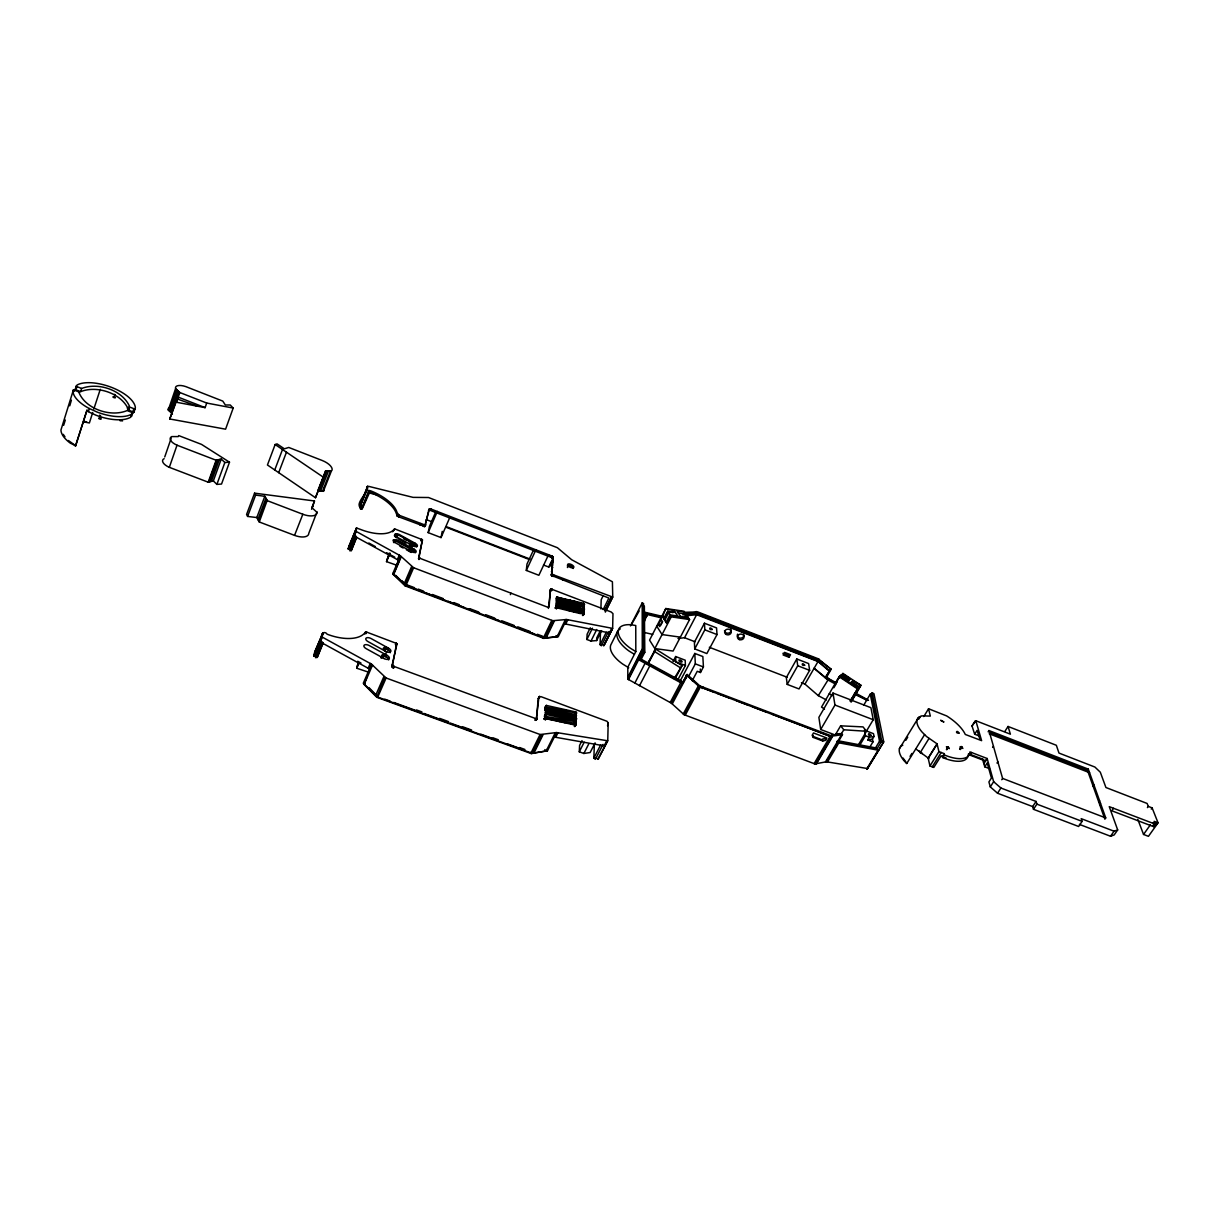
<?xml version="1.0" encoding="UTF-8"?>
<svg xmlns="http://www.w3.org/2000/svg" width="1219" height="1219" viewBox="0 0 1219 1219"><rect width="100%" height="100%" fill="white"/><g stroke="black" fill="none" stroke-linecap="round" stroke-linejoin="round"><path stroke-width="1.5" d="M867.547 768.549L826.436 761.768L814.947 763.932L684.133 714.715L671.319 703.119L627.831 679.151L627.8 667.204L635.815 651.571L635.754 625.53L630.802 624.737A27.321 12.51 27.2 0 0 618.185 631.732A27.321 12.51 27.2 0 0 630.65 648.417L635.815 651.571M394.362 529.016L393.188 530.311A32.7 14.811 22.6 0 1 360.382 529.381L356.466 527.995L355.552 531.088L400.396 555.803L413.622 567.734L552.756 620.7L566.591 619.511L612.639 628.394L612.974 613.645L611.176 611.984L551.399 589.097L550.485 589.539L549.068 607.016L547.651 607.199L420.25 558.439L419.107 557.083L422.353 539.697L394.895 528.985L392.564 531.789M607.748 740.786L608.19 722.821L606.971 721.282L540.946 696.643L538.95 697.024L536.345 718.814L394.301 666.549L392.548 664.736L396.632 643.48L366.645 632.097L364.115 633.651A36.25 18.133 22.1 0 1 327.21 634.23C324.696 630.132 319.668 634.368 322.319 637.141L371.521 664.172L386.103 677.993L540.093 734.508L556.58 732.558L607.748 740.786L598.194 759.208L596.121 757.852M612.746 597.081L612.41 581.768L571.711 559.765L557.403 547.712L428.539 497.52L413.043 497.367L368.839 486.396C365.167 485.406 366.355 492.354 370.347 490.708A32.928 14.765 22.6 0 1 397.059 512.498L398.857 515.165L425.172 525.084L429.088 509.176L430.597 508.872L552.1 556.108L553.121 557.235L551.826 573.25L552.786 574.56L612.746 597.081L605.325 612.121M600.891 608.982L601.196 599.702L602.887 596.289M564.519 623.793L609.972 633.057L608.418 631.777L601.409 645.765L600.083 644.668L600.525 631.122M603.07 744.382L595.344 759.346L593.866 758.081L594.323 745.099M590.301 627.8L587.116 634.246L586.872 639.487L591.002 641.057L596.655 640.539L596.746 637.903L599.946 631.488M595.101 742.859L590.133 752.534L583.855 753.479L579.284 751.803L579.589 745.418L582.027 740.619M548.382 608.433L550.638 589.249M553.03 556.915L551.537 575.459L608.875 598.041L603.161 609.607M536.421 719.865L538.204 698.548L539.468 697.969M548.596 554.63L538.874 575.292L526.303 570.431L526.974 564.092L533.373 550.333M883.714 741.853L867.181 769.052L883.714 741.853L873.947 693.702L872.164 692.758L871.402 694.038L880.926 742.371L879.524 741.259L870.275 694.114L871.402 694.038M435.747 511.812L429.438 526.425L428.174 532.627L441.034 537.594L442.223 531.377M418.833 556.885L422.521 539.895M429.423 508.841L424.73 526.501L398.781 516.856L396.449 513.946A32.913 14.78 22.6 0 0 369.753 492.156L362.043 509.268L360.367 508.689L361.129 505.976M76.934 386.636L75.928 389.821L80.667 391.649C96.773 385.204 120.986 392.96 128.345 409.188L128.178 410.011L133.999 412.266L135.355 407.618A32.608 14.064 18.9 0 0 111.584 387.383A32.608 14.064 18.9 0 0 77.041 385.036L74.115 391.436M396.922 644.15L391.848 666.336L392.548 664.736M133.999 412.266L134.319 410.742M128.178 410.011L129.382 406.049C121.976 389.836 97.779 382.065 81.658 388.465L80.667 391.649M607.55 725.716L608.19 722.821M389.135 553.289L386.514 561.654L396.708 565.235M368.123 672.035L356.771 668.241L358.249 662.13M399.603 559.826L398.491 560.252L354.287 536.086L355.826 535.933L349.746 550.79L351.285 550.622L356.527 537.091M369.448 668.972L320.338 641.971L322.075 641.697L315.477 657.681L317.23 657.407L323.005 642.52M73.43 389.821L73.018 391.329A32.608 14.064 18.9 0 0 89.231 408.487L96.926 411.992A32.608 14.064 18.9 0 0 131.774 414.033L132.962 412.83L127.111 410.574C111.051 417.37 86.244 409.401 79.128 392.929L79.357 392.107L73.43 389.821L60.95 429.987A32.243 14.445 18.5 0 0 70.321 443.152L75.685 445.758L86.976 410.209L88.591 411.199M367.376 486.396C370.043 490.556 353.708 504.514 360.961 507.256L360.367 508.689M350.341 549.312L348.238 548.961L348.954 546.021L356.466 527.995M322.944 632.707L314.67 652.18L313.771 655.776L316.132 656.096M576.084 724.543L546.082 718.585L544.817 717.336L574.835 723.309L576.084 724.543L575.139 726.372M575.642 717.458L574.454 716.056L545.701 709.702C543.537 710.875 545.426 705.435 546.645 705.496L575.353 711.85L576.602 713.085L545.579 706.974L546.325 705.451M63.647 425.34L65.308 420.022M69.742 405.851L71.388 400.182M75.365 446.291L86.976 410.209M89.292 408.517L88.271 411.717L95.905 415.176A32.578 14.095 18.8 0 0 130.723 417.172L132.962 412.83M83.928 421.926L89.383 422.963L92.72 412.494M93.833 409.005L100.278 389.318M323.538 477.33L325.656 470.793L331.675 470.778A12.449 5.455 21.9 0 0 331.918 468.187L331.446 467.182A12.449 5.455 21.9 0 0 322.136 460.462L288.781 447.464L284.347 448.805L277.063 443.884L275.144 444.524L267.449 464.988L315.492 497.733L323.538 477.33L275.144 444.524M314.487 500.979L312.201 507.973L317.062 512.391A13.074 5.988 21.6 0 1 315.675 514.799L314.67 515.332A13.074 5.988 21.6 0 1 302.83 514.25L267.342 500.689L264.828 496.301L255.609 495.097L254.573 493.162L314.487 500.979L311.744 507.942M315.492 497.733L325.001 472.82M584.221 611.679L583.139 610.46L556.245 604.167L557.327 605.386L584.221 611.679L582.484 615.412M584.069 613.736L555.925 606.513L582.926 612.654L584.069 613.736L583.322 615.29M584.465 604.319L556.565 597.097L583.337 603.253L584.465 604.319L583.627 607.763M132.841 411.824L133.877 408.685M172.443 413.972L168.283 410.011L175.597 388.571A9.706 4.084 20.1 0 1 185.791 386.606L222.772 401.097L225.347 404.982L230.254 404.998L233.195 408.06L225.591 429.179L169.776 418.986L179.163 391.924M169.395 411.077L176.725 389.623M170.599 412.22L177.944 390.766M176.481 402.194L179.802 392.518L175.597 388.571M164.733 456.973L171.178 438.291M169.334 467.334L177.014 445.194A10.148 4.495 19.8 0 1 171.757 436.585L178.233 436.585L178.721 435.594L201.546 444.402L229.492 462.184L221.538 484.034L216.891 484.4L213.34 480.896L208.22 482.191L169.334 467.334A10.087 4.571 19.6 0 1 164.138 458.679M205.112 407.634L178.218 397.135L175.566 402.087L205.112 407.634L206.727 403.047L233.195 408.06M208.22 482.191L216.129 460.249L221.248 459.014L224.845 462.504L229.492 462.184M208.784 482.054L216.692 460.112M210.034 481.734L217.942 459.807M556.519 601.775L557.601 602.994L584.48 609.134L557.388 601.653C556.032 601.729 556.565 598.361 557.479 596.838M211.39 481.383L219.298 459.487M213.34 480.896L221.248 459.014M216.891 484.4L224.845 462.504M254.573 493.162L246.573 514.479L247.594 516.429L256.782 517.557L259.266 521.976L294.556 535.37A12.998 6.08 21.5 0 0 306.365 536.36L307.371 535.811A12.998 6.08 21.5 0 0 308.773 533.358L317.001 511.889M247.594 516.429L255.609 495.097M256.782 517.557L264.828 496.301M274.747 469.97L282.503 449.506M257.879 519.523L265.955 498.251M258.504 520.635L266.58 499.348M259.266 521.976L267.19 500.399M278.694 472.652L286.465 452.188M294.556 535.37L302.83 514.25M325.656 470.793L317.656 491.105L323.66 491.028A12.388 5.531 21.8 0 0 323.934 488.423L323.812 488.164M311.546 509.268L312.917 505.778M318.875 491.166L326.875 470.854M320.49 491.242L328.49 470.945M322.502 491.318L330.501 471.037M323.355 491.364L331.355 471.098M359.483 506.479L367.65 486.305M359.62 506.632L366.629 489.2M366.782 489.352L359.925 506.845L367.117 489.55M361.357 509.024L369.037 490.251M362.607 507.18L368.504 492.781L377.463 495.005M348.207 548.718L356.664 527.964L348.329 549.083M349.746 545.822L356.527 529.655M348.802 549.464L356.131 531.606M351.285 550.622L356.695 537.427M314.67 652.18L323.065 632.691M313.801 655.852L323.477 632.722L313.862 655.929M315.721 651.936L317.885 646.695M319.317 643.205L321.481 637.979M314.38 656.371L322.319 637.141M317.23 657.407L323.172 643.038M396.845 515.5L397.272 513.717M396.967 515.667L397.455 514.052M397.135 515.835L397.744 514.388M397.318 516.003L397.927 514.555M397.516 516.17L398.125 514.723M397.744 516.338L398.354 514.875M397.988 516.475L398.598 515.028M398.247 516.627L398.857 515.165M398.781 516.856L399.405 515.408M393.752 530.478L394.651 528.97M393.447 539.865L393.127 540.611L396.724 540.642L413.652 549.845L413.972 549.099L397.028 539.91L393.447 539.865L394.59 542.348L411.519 551.658A3.657 1.691 23.4 0 0 415.938 552.07A3.657 1.691 23.4 0 0 413.972 549.099M393.493 541.251L393.646 542.546L394.59 542.348M386.865 560.191L389.714 553.441M386.514 561.654L390.08 553.197M396.922 537.076L413.652 546.203A3.642 1.661 23.4 0 0 417.309 546.066A3.642 1.661 23.4 0 0 415.222 543.293L399.405 534.592A3.642 1.661 23.1 0 0 394.986 534.151A3.642 1.661 23.1 0 0 396.922 537.076L396.602 537.823A3.642 1.661 23.1 0 1 395.825 537.335M395.185 536.802A3.642 1.661 23.1 0 1 395.108 534.623A3.642 1.661 23.1 0 1 399.101 535.324L399.405 534.592M365.395 632.067L364.649 633.697M365.685 631.96L364.801 633.606L365.929 631.96M365.395 633.545L366.066 631.96M365.974 633.682L366.645 632.097M397.379 559.567L399.283 555.102M566.591 619.511L558.302 636.592L544.71 637.948L405.957 585.516L392.823 573.555L400.396 555.803M396.647 565.509L399.527 558.759M558.302 636.592L557.449 635.419L556.763 636.836L543.811 638.375L405.089 585.851L393.31 574.576L398.903 561.487M393.737 574.317L401.325 556.565M357.197 666.443L358.645 663.075M356.771 668.241L358.935 663.182M410.193 544.344A3.642 1.676 23.4 0 1 411.245 543.933L412.22 543.202M419.869 525.008L420.494 523.561M408.914 550.165A3.657 1.691 23.4 0 1 409.965 549.754L410.986 549.022A3.657 1.691 23.4 0 1 413.652 549.845M409.294 544.802L412.464 546.554L412.784 545.822M428.478 510.609L429.743 508.78M406.354 549.754L411.199 552.39L411.519 551.658M411.047 545.533A3.642 1.676 23.4 0 1 410.574 544.984L410.331 544.466A3.642 1.676 23.4 0 1 411.55 543.202L412.312 543.202A3.642 1.676 23.4 0 1 414.917 544.024L415.222 543.293M428.951 510.228L429.926 508.78M429.317 510.197L430.139 508.795M429.53 510.212L430.597 508.872M423.161 526.288L423.785 524.84M429.743 510.243L431.069 509.024M423.648 526.44L424.273 524.993M423.892 526.486L424.745 525.084M424.349 526.532L424.959 525.084M424.547 526.532L425.172 525.084M424.73 526.501L425.507 525.008M425.02 526.395L425.842 524.658M420.875 540.642L421.515 539.179M421.484 540.962C422.703 537.869 420.662 540.779 422.003 541.724M421.606 541.053L422.246 539.59L421.82 541.251M403.961 584.282L411.626 566.515M368.214 668.18L370.286 663.395M412.525 567.201L404.86 584.968L405.729 584.373L414.612 587.741M405.089 585.851L405.729 584.373L401.798 580.625M371.521 664.172L363.277 683.265L377.738 697.085L532.017 753.235L547.438 750.858L556.58 732.558M428.174 532.627L437.331 511.416M405.957 585.516L413.622 567.734M544.832 749.624L545.762 750.995L531.286 753.601L376.808 697.298L363.856 684.24L367.285 676.316M364.298 684.149L372.542 665.056M418.467 558.561L419.107 557.083M418.62 559.094L419.123 557.342M418.726 559.247L419.366 557.769M418.864 559.384L419.504 557.906M419.016 559.536L419.656 558.058M383.406 649.163A4.038 2.042 23.1 0 1 384.107 648.965L385.524 647.365M381.273 658.123L381.958 656.538M383.299 656.051L384 654.466A4.053 2.072 23.1 0 1 389.074 657.132A4.053 2.072 23.1 0 1 387.063 659.418A4.053 2.072 23.1 0 1 382.05 656.736L381.776 656.112A4.053 2.072 23.1 0 1 383.208 654.496L384.061 654.466M385.996 653.414L386.682 651.83A4.038 2.042 23.1 0 0 390.888 650.641A4.038 2.042 23.1 0 0 385.631 647.35L384.777 647.396A4.038 2.042 23.1 0 0 383.375 648.98L383.635 649.605A4.038 2.042 23.1 0 0 385.722 651.403L386.682 651.83M441.034 537.594L449.552 518.075M395.367 644.622L396.221 643.16M396.373 643.251L396.236 645.72M396.632 643.48L395.946 645.049L396.739 643.602M396.236 645.521L396.815 643.723M375.528 695.714L383.878 676.606M384.869 677.383L376.808 697.298L377.722 696.598L368.9 687.531M377.738 697.085L386.103 677.993M391.863 666.625L392.564 665.041L391.924 666.793M392 666.961L392.701 665.376M392.868 667.783L393.554 666.183M393.097 667.905L393.798 666.321M393.6 668.134L394.301 666.549M510.35 594.643L511.02 593.196M526.303 570.431L535.964 549.708M430.444 510.456L551.079 557.327L551.735 555.94M552.466 558.622L551.445 557.494L552.1 556.108M551.628 557.601L552.283 556.214M551.948 557.814L552.451 556.321M552.085 557.936L552.74 556.55M552.298 558.18L552.862 556.672M543.491 565.022L548.824 567.079L552.862 558.515M552.268 560.603L548.824 567.079M552.786 567.627L550.089 565.22L553.076 559.765M551.674 565.372L552.634 561.624M551.811 566.576L552.481 565.174M551.399 571.757L552.055 570.37M551.826 573.25L551.201 574.957L551.948 573.707M551.384 575.292L552.055 573.89M551.537 575.459L552.192 574.058M551.704 575.627L552.375 574.225M551.902 575.795L552.557 574.393M552.116 575.962L552.786 574.56M552.359 576.115L553.015 574.713M552.603 576.267L553.274 574.865M553.136 576.511L553.807 575.109M549.815 590.956L550.881 589.143M549.891 590.758L551.217 589.097M550.546 590.514L551.399 589.097M550.729 590.514L551.613 589.127M551.826 589.173L550.942 590.545M551.597 590.727L552.268 589.31M562.675 580.198L563.346 578.796M556.26 598.209L556.931 596.792M556.199 599.078L557.19 596.792M557.388 598.026L556.336 600.418L580.808 606.452M556.26 601.485L557.692 598.163M556.154 603.039L557.525 600.373L584.358 606.529L556.443 599.169M557.098 601.607L556.413 603.024L569.715 606.285L570.401 604.868M556.336 604.106L557.388 601.653M556.611 604.274L557.296 602.856M556.138 605.416L556.824 603.999M555.27 608.113L556.108 606.254M557.601 602.994L556.428 605.462L583.444 612.563M555.376 608.311L556.306 606.209M555.422 607.687L557.022 605.249M555.864 607.626L557.327 605.386M556.382 609.012L557.068 607.595M543.552 637.613L551.826 620.41M544.482 637.903L552.756 620.7M544.71 637.948L552.984 620.761M544.923 637.994L553.213 620.791M553.655 620.852L545.152 638.025L544.497 636.943L543.811 638.375L539.636 635.968M546.142 638.04L554.432 620.852M570.446 600.053L569.761 601.47L556.504 598.209M569.623 603.679L570.309 602.262M569.471 608.677L570.157 607.26M569.243 610.887L569.928 609.47M557.174 636.623L565.464 619.526M574.073 602.536L574.758 601.135M573.936 604.746L574.621 603.344M565.784 623.976L567.871 619.679M573.799 607.291L574.484 605.873M573.646 609.713L574.347 608.296M573.524 611.938L574.21 610.521M571.193 601.82L582.652 604.67L583.337 603.253M584.145 603.755L583.459 605.157L583.627 603.39M583.215 604.974L583.901 603.557M583.215 605.462L583.109 607.184M582.834 607.016L583.52 605.599M583.642 605.355L584.328 603.954M538.204 698.548L539.255 696.582M583.749 605.553L584.434 604.136M538.661 698.03L539.392 696.506M538.828 697.984L539.575 696.46M582.773 608.205L583.459 606.788M539.027 697.954L539.773 696.445M583.048 608.251L584.038 605.965M571.071 606.62L582.667 609.485L584.206 606.163M584.343 608.769C582.834 612.151 582.911 607.489 584.312 606.361M582.895 610.81L583.931 608.372M582.438 611.877L583.139 610.46M583.474 609.972L584.16 608.571M582.743 612.014L583.444 610.597M583.017 612.182L584.45 608.967M583.947 610.963L582.24 614.071L583.337 614.97M582.545 614.208L584.13 611.161M582.819 614.376L584.236 611.344M582.758 615.458L583.931 613.355M583.017 615.458L584.038 613.553M534.821 720.185L535.583 718.646M535.598 720.338L536.345 718.814M535.766 720.338L536.512 718.814M535.918 720.322L536.939 718.692M536.269 720.155L537.168 718.326M545.304 706.99L546.051 705.466M545.228 708.041L546.645 705.496M544.817 710.509L546.447 708.193L575.216 714.547L576.465 715.782L546.661 709.793L545.838 708.163M545.365 709.671L546.127 708.148M545.015 710.753L546.447 708.193M602.11 644.363L604.213 645.217M545.152 712.856L546.493 711.347L575.338 717.701L576.587 718.936L546.721 712.963L545.899 711.332M546.173 711.317L545.426 712.841L575.475 719.774L576.237 718.265M545.746 712.871L546.493 711.347M546.082 712.612L544.39 716.163L576.328 721.846L575.078 720.612L545.35 714.334L546.386 715.888M544.527 716.62L546.386 712.81M545.091 715.751L545.838 714.227M544.725 716.848L546.721 712.963M544.101 719.088L545.03 717.016M544.207 719.317L545.243 716.94M544.268 718.555L545.533 716.924M544.771 718.448L545.853 716.97M545.32 720.109L546.082 718.585M586.872 639.487L592.464 628.196M530.981 752.931L540.093 734.508M532.048 752.077L531.286 753.601L530.57 752.321M532.017 753.235L541.145 734.813M532.261 753.281L541.388 734.859M532.52 753.327L541.647 734.905M532.764 753.342L541.891 734.92M532.993 753.357L542.12 734.935M533.861 753.296L542.988 734.889M604.639 610.506L611.191 597.295M605.035 610.628L611.588 597.417M605.233 610.673L611.786 597.462M605.401 610.689L612.136 597.493M605.736 610.689L612.426 597.447M591.002 641.057L596.731 629.507M560.298 710.205L561.045 708.681M560.115 712.886L560.877 711.378M596.655 640.539L601.577 630.665M560.207 716.056L560.969 714.532M559.917 718.966L560.679 717.458M559.628 721.663L560.39 720.139M565.083 711.256L565.845 709.748M546.188 750.95L555.331 732.649M564.915 713.953L565.677 712.445M600.083 644.668L606.3 632.219M564.732 717.046L565.494 715.538M554.279 737.16L555.696 737.297L557.997 732.71M564.549 719.987L565.311 718.479M564.382 722.699L565.144 721.191M609.393 633.011L611.511 628.791M603.664 645.659L612.212 628.821M603.786 645.628L612.41 628.745M604.06 645.506L612.639 628.394M575.353 711.85L575.231 713.694L575.993 712.201M574.926 713.511L575.688 712.003M574.454 716.056L575.216 714.547M575.49 713.923L576.252 712.414M575.688 714.151L576.45 712.643M574.789 716.208L575.536 714.7M575.81 714.38L576.572 712.871M617.713 631.198L611.283 643.982A27.184 12.662 27.1 0 0 622.68 664.035L628.73 667.783M575.094 716.391L575.856 714.883M574.713 717.656L575.459 716.147M575.353 716.604L576.115 715.111M575.018 717.686L575.779 716.178M575.292 717.671L576.313 715.34M574.576 719.21L576.419 715.568M574.911 719.362L575.673 717.854M575.216 719.56L575.977 718.052M575.078 720.612L574.317 722.136L575.414 720.764M575.673 720.002L576.435 718.494M575.825 720.444L576.557 718.722M574.957 722.471L575.718 720.962M545.091 718.494L574.073 724.817L574.835 723.309M575.216 722.684L575.977 721.176M575.414 722.928L576.176 721.404M575.292 725.854L574.408 724.97L575.17 723.461M574.713 725.168L575.475 723.644M574.317 726.448L575.734 723.873M574.637 726.478L575.932 724.101M574.911 726.463L576.054 724.33M630.452 625.896L642.322 602.75L643.495 603.664L644.257 651.114L639.945 659.494L682.686 682.792L687.12 674.457L699.858 685.901L830.764 735.636L841.46 733.472L842.466 734.676L826.436 761.768M630.97 625.393L639.213 610.917M643.495 603.664L642.809 605.02L644.363 606.254L644.805 652.272L641.209 659.25L638.665 659.753L681.848 683.326L683.524 682.274L641.209 659.25M642.855 616.144L643.556 614.772M644.531 619.496L646.177 616.281M644.561 621.141L646.984 614.681L643.861 613.462M579.284 751.803L584.191 742.188M583.855 753.479L588.823 743.788M644.805 652.272L643.541 652.515L643.815 639.122M627.755 677.414L642.276 649.133L642.2 602.796M627.739 678.892L642.276 649.133M627.876 679.212L642.291 650.58M627.922 679.288L642.428 650.9M628.425 679.669L642.977 651.357L644.257 651.114M683.036 615.001L684.088 611.268L665.818 608.51L649.559 640.127L654.832 648.554L673.086 651.053L689.573 619.572L685.916 614.026L678.206 612.867M658.428 624.57L661.048 619.481L662.344 621.507L659.723 626.596L658.428 624.57L660.896 624.92L662.648 621.538M663.776 618.795L667.646 611.283L670.572 615.839L666.686 623.351L662.45 616.768L665.818 608.51M664.751 620.303L668.621 612.807M593.866 758.081L600.738 744.779M634.809 683.158L645.095 663.243M555.696 737.297L604.167 745.845L606.498 741.32M672.842 612.822L674.077 610.429L666.305 609.271M654.832 648.554L671.227 616.86L670.572 615.839L688.903 618.566M597.828 759.33L607.397 741.274M647.365 663.959L655.776 649.163L682.03 665.665L675.296 678.404M647.685 664.111L655.136 649.727M648.34 663.547L655.776 649.163M639.503 685.703L649.818 665.818M666.031 622.33L669.947 614.833L677.688 615.976M684.971 613.431L684.118 612.319L697.801 611.938L818.223 658.778L831.145 669.277L818.878 659.89L696.765 612.41L684.971 613.431L684.27 614.772L696.064 613.751L818.132 661.186L829.529 670.816L825.339 677.398L814.033 668.21L827.472 679.745L835.594 684.088M677.977 638.497L684.545 637.72L696.628 614.696L696.186 611.481M673.086 661.445L675.661 656.538L685.185 660.18L685.398 665.528L677.596 680.263M674.107 678.693L682.03 665.665M704.445 623.214L694.403 642.2L694.739 648.904L706.852 653.567L717.016 634.566L716.543 627.907L704.445 623.214L704.841 629.842L694.739 648.904M680.263 680.842L694.8 653.445L702.845 656.523L703.424 666.961L700.468 672.507L697.253 671.288L692.209 680.735M670.221 702.434L680.735 682.64M671.319 703.119L687.12 674.457M685.002 679.501L687.211 675.341L686.373 675.859M672.279 703.896L687.242 675.753L686.267 674.991M688.415 676.835L695.318 663.867L694.8 653.445M683.219 714.029L698.35 685.886L687.242 675.753M684.133 714.715L699.858 685.901L699.112 687.287M685.2 715.233L700.331 687.089L830.109 736.383L842.466 734.676M702.357 688.522L703.104 687.12M169.776 418.986L177.273 398.963L197.234 406.156M789.074 657.285L790.521 654.679L784.594 652.378L783.131 654.984L789.074 657.285L788.845 655.609L782.918 653.308M796.784 658.976L786.331 677.551L787.2 684.392L799.039 688.948L809.629 670.359L808.624 663.563L796.784 658.976L797.729 665.742L787.2 684.392M826.391 699.965L818.299 695.653L804.967 684.103L819.305 659.311M830.276 669.505L825.812 677.276L836.356 683.661M824.882 677.52L826.68 677.033L831.145 669.277M818.299 695.653L828.783 678.739L836.524 682.945M849.018 679.806L841.415 674.777L839.114 676.728L821.53 707.081L824.501 709.062M833.842 687.79L835.716 684.545M839.754 677.642L841.415 674.777M840.851 676.652L842.939 673.421L860.98 685.322L851.06 702.174M841.156 676.484L842.939 673.421M866.48 731.034L873.246 719.728L870.899 707.675L832.988 693.062L818.878 717.366L820.692 729.495L836.249 735.407M850.694 700.712L857.78 688.202L839.693 676.24L835.518 683.417L840.287 675.768L847.891 680.796M848.805 681.101L850.146 678.815L842.527 673.787M820.692 729.495L834.969 705.039L832.988 693.062M851.578 682.93L852.919 680.644L860.98 685.322M825.492 740.39L826.878 738.028L813.5 732.954L812.128 735.316L813.302 737.419L822.749 741L825.492 740.39L825.202 738.47L822.459 739.08L822.749 741M849.993 701.016L859.456 686.693L851.807 681.634M854.123 694.876L858.344 687.699L850.679 682.625M814.079 763.673L830.109 736.383M851.807 699.691L854.824 695.439L851.974 700.3M855.235 693.855L859.456 686.693M860.568 685.688L856.347 692.849L853.574 695.379M814.947 763.932L831.19 736.703M815.343 763.993L831.388 736.733M815.541 764.023L831.587 736.748L830.764 735.636L839.678 733.609L840.668 734.813L843.822 729.785L866.511 731.278L857.734 745.937M815.724 764.023L831.769 736.764M816.38 763.978L832.425 736.718M835.213 735.027L840.638 725.823L863.052 726.905L866.511 731.278M825.492 761.86L841.506 734.752M827.549 761.89L838.84 742.828L878.564 750.264L875.547 747.856L837.544 740.649M863.661 705.298L870.275 694.114M859.791 745.175L865.429 735.758L864.728 732.04M869.086 748.329L872.987 741.868L867.745 739.872L869.315 737.236L874.023 736.444L873.49 733.67L864.393 730.181M872.987 741.868L872.454 739.08L874.023 736.444M875.547 747.856L879.524 741.259M872.164 692.758L881.733 741.061L876.933 748.969L838.55 741.838M866.679 769.052L878.061 750.249M918.73 719.225L920.391 716.513M899.424 748.725L918.638 717.381L921.732 715.858L930.326 716.086L928.558 708.757L946.645 715.919A31.13 13.119 31.2 0 1 965.296 734.463L981.615 740.649L975.825 720.734L1010.399 734.173L1008.052 726.463L1056.34 745.281L1058.976 753.068L1094.906 767.041L1100.315 772.221L1105.923 787.52L1147.125 803.458L1148.283 806.384L1152.123 807.877L1158.05 822.84L1148.45 836.325L1143.544 834.451L1137.815 819.397M905.778 740.36L907.744 737.145M923.773 716.574L928.558 708.757M910.075 756.374L911.888 753.449M902.807 745.19L901.054 746.074A27.153 11.9 31.5 0 0 904.208 760.93L906.738 763.521L924.611 734.6M929.015 738.44L920.147 752.748L922.234 753.555L918.532 750.66M918.638 717.381A27.397 11.596 31.3 0 0 922.036 732.025L926.608 736.581L937.045 743.819L928.147 758.127L929.96 765.974L933.815 767.437L941.175 755.719L943.018 757.7A31.968 13.638 31.4 0 0 968.313 754.47L985.516 761.083L985.226 760.153L983.581 762.713M937.106 744.017L928.192 758.309L928.939 758.599L915.789 748.908M929.96 765.974L938.935 751.62L937.045 743.819M932.23 766.827L941.205 752.489M946.416 749.487L948.047 746.881L949.311 748.603L946.386 746.836L948.047 746.881M942.683 756.298L944.314 753.677L938.935 751.62M946.813 749.715L948.443 747.11M944.435 754.165L942.79 756.77L946.081 757.944M943.018 757.7L944.314 753.677M979.055 735.895L974.667 734.204L972.015 725.96L975.2 720.917M975.825 720.734L972.015 725.96M959.612 749.136L961.242 746.546L962.888 748.436L959.993 746.912L961.242 746.546M960.008 749.319L961.639 746.729M960.389 749.548L962.02 746.957M974.667 734.204L977.074 730.41L979.771 738.729M969.791 755.033L971.436 752.458M988.137 731.811L988.944 730.547L1088.293 769.128L1105.74 817.919L1104.871 819.168L1087.47 770.347L989.904 732.497M992.601 747.415L993.424 746.15L988.944 730.547M989.508 768.64L984.739 766.812L983.87 763.643L987.161 758.508L969.943 751.894A31.999 13.607 31.4 0 1 944.664 755.079M1004.852 731.446L1008.052 726.463M984.739 766.812L987.222 762.957L991.428 778.042L988.914 781.928L990.285 786.895L997.538 793.219L1032.645 806.582L1033.468 809.294L1078.617 826.482L1082.106 821.377L1081.192 818.65L1114.059 831.206L1117.686 829.926L1109.26 806.658L1155.292 824.196L1153.54 826.65L1111.835 810.803L1113.541 808.304M996.99 763.064L997.828 761.784L993.424 746.15M990.285 786.895L993.653 781.699L987.161 758.508M1001.759 779.718L1002.612 778.423L997.828 761.784M997.538 793.219L1000.921 788.023L1036.074 801.447L1036.912 804.144L1033.468 809.294M1032.645 806.582L1036.074 801.447M1087.47 770.347L1088.293 769.128M1093.138 786.255L1093.976 785.006M1098.761 802.011L1099.614 800.761M1099.66 804.555L1100.513 803.306M1079.424 824.41L1110.539 836.249L1114.059 831.206M1117.686 829.926L1114.151 834.954L1110.539 836.249M1147.414 807.618L1148.283 806.384M1151.254 809.096L1152.123 807.877M1143.544 834.451L1150.401 824.791M129.504 408.99L127.523 408.868L127.446 407.71M850.115 683.128L852.919 680.644M847.327 681.284L850.146 678.815M826.939 679.288L828.234 678.313M836.082 682.93L837.255 681.954M826.985 678.267L828.783 678.739M363.856 684.24L365.121 683.646M393.31 574.576L394.423 574.134M392.823 573.555L393.935 573.113M883.364 742.341L881.733 741.061M867.745 739.872L872.454 739.08M543.156 637.293L546.813 636.836M99.227 417.721C96.697 418.864 103.325 420.144 100.644 418.087M685.139 615.9L696.628 614.696L817.934 661.475L829.057 670.938M411.047 549.022L410.285 549.007A3.657 1.691 23.4 0 0 409.035 550.287L409.294 550.82A3.657 1.691 23.4 0 0 409.767 551.384M838.84 742.828L836.722 741.502M835.35 746.698L836.478 746.82M680.37 637.156L662.069 634.566L656.736 626.17M671.227 616.86L689.573 619.572M662.45 616.768L664.919 617.134L667.555 612.029L671.075 612.548M667.646 611.283L675.387 612.441M680.507 616.403L688.232 617.545M684.59 612.014L676.88 610.856L681.177 617.408M83.608 421.302L86.64 421.881M121.153 420.067L119.858 420.585L122.54 420.921M114.144 396.602C109.969 396.724 118.06 399.268 114.51 396.724M643.51 632.28L652.744 634.398M644.76 613.081L662.77 617.271M644.622 613.919L661.277 617.82M644.76 612.228L663.243 616.57M368.839 492.019L374.309 493.375M556.154 607.672L580.488 613.645M397.927 535.659L396.175 535.232A3.642 1.661 23.1 0 0 395.413 535.217M115.241 394.788L114.251 394.346M416.578 709.976L421.911 711.911M439.678 718.387L448.562 721.633M462.763 726.814L471.646 730.044M492.964 737.815L498.297 739.765M519.614 747.537L524.932 749.487M384.823 699.188L390.156 701.138M393.722 702.434L416.822 710.86M423.938 713.45L443.487 720.566M450.588 723.172L470.138 730.288M480.804 734.173L493.253 738.714M507.47 743.895L519.919 748.436M418.178 589.097L423.511 591.124M432.41 594.491L443.091 598.529M453.758 602.582L459.091 604.594M469.772 608.647L478.671 612.014M485.787 614.711L494.685 618.079M501.801 620.776L514.25 625.484M517.816 626.84L530.265 631.564M537.381 634.261L542.714 636.272M407.634 585.973L444.6 599.977M448.12 601.302L463.967 607.306M467.486 608.631L479.798 613.309M486.838 615.976L499.165 620.639M502.685 621.964L514.997 626.627M522.037 629.294L534.364 633.971M701.428 687.348L713.846 692.072M717.397 693.413L729.815 698.137M736.916 700.834L747.552 704.872M752.885 706.898L767.071 712.292M772.389 714.319L829.164 735.88M813.18 736.459L822.596 740.04M695.318 663.867L703.424 666.961M685.398 665.528L675.829 661.887L675.661 656.538M865.429 735.758L869.315 737.236M1036.912 804.144L1082.106 821.377M1153.281 822.581L1157.181 824.074M1153.707 824.303L1156.298 825.309M834.969 705.039L873.246 719.728M1002.612 778.423L1105.74 817.919M130.768 415.527L131.926 415.984M643.861 614.3L646.999 615.504M643.876 615.123L646.999 616.342M684.545 637.72L695.165 641.819M709.336 647.274L787.261 677.292M801.432 682.747L804.967 684.103M177.014 445.194L216.129 460.249M1158.05 822.84L1154.164 821.347L1155.292 824.196M87.509 411.108L88.438 411.458L86.656 410.727M968.511 753.708L983.55 759.498M989.219 733.777L1089.618 772.724M447.023 526.913L530.021 559.064M426.269 519.614L431.602 521.671M445.819 527.172L529.29 559.506M75.761 386.194L81.658 388.465M129.199 406.872L135.035 409.127M704.841 629.842L717.016 634.566M797.729 665.742L809.629 670.359M179.802 392.518L206.727 403.047M100.644 415.877L99.623 415.146M700.331 687.089L698.35 685.886M855.997 693.337L868.522 700.209M855.098 694.48L867.593 700.468L854.443 693.398M567.978 564.747L572.976 567.414M368.808 543.019L375.284 546.554M386.636 552.74L394.743 557.159M413.348 550.577L397.272 541.769A3.657 1.691 23.1 0 0 395.505 541.099M399.908 546.219L403.139 547.986M357.746 661.262L360.992 663.045M399.101 535.324L414.917 544.024M403.535 538.676L406.704 540.413M408.289 541.282L414.597 544.756M398.186 538.691L406.125 543.064M386.987 655.319L369.128 645.491A4.068 2.072 22.7 0 0 364.146 645.217A4.068 2.072 22.7 0 0 366.233 648.691L384.137 658.55M383.056 655.121L386.286 656.904M388.541 648.218L371.003 638.497A4.038 2.042 22.8 0 0 366.035 638.207A4.038 2.042 22.8 0 0 368.123 641.651L385.722 651.403M384.93 648.173L387.855 649.788M634.398 654.329L629.248 651.175A27.29 12.54 27.2 0 1 620.273 628.897M75.685 445.758L68.416 440.516M653.993 651.159L680.019 667.524M839.114 676.728L857.231 688.705M829.286 693.672L832.287 695.668M826.68 677.033L827.671 677.886M993.653 781.699L1000.921 788.023M689.984 677.855L694.129 681.634M395.687 575.368L405.881 585.303M840.638 725.823L843.822 729.785M555.925 635.678L556.763 636.836M63.236 434.345L64.973 436.783M546.508 749.487L547.438 750.858M674.077 610.429L678.358 616.997M1152.976 825.248L1153.54 826.65M982.499 759.178L983.87 763.643M906.738 763.521L905.229 760.961A25.706 11.261 31.5 0 1 903.081 758.066M813.043 735.499L813.302 737.419M700.27 669.018L700.468 672.507M643.022 633.011L643.099 640.508M743.727 634.261A3.322 2.865 -5.4 0 1 740.421 638.177A3.322 2.865 -5.4 0 1 737.586 634.139M730.562 628.654A3.322 2.88 -4.8 0 1 728.962 633.042A3.322 2.88 -4.8 0 1 724.513 630.665M870.137 740.253A3.444 1.524 30.7 0 1 869.909 740.573M410.727 549.754A3.657 1.691 23.4 0 1 415.496 552.679M411.199 552.39A3.657 1.691 23.4 0 1 410.407 551.917M412.464 546.554A3.642 1.676 23.4 0 1 411.687 546.066M411.992 543.948A3.642 1.676 23.4 0 1 416.73 546.843M567.764 567.551A3.428 1.509 25.7 0 1 567.292 567.018M567.399 565.418A3.428 1.509 25.7 0 1 570.98 566.058A3.428 1.509 25.7 0 1 573.22 568.511M168.283 410.011A9.645 4.16 19.9 0 1 170.127 407.161M384.945 648.935A4.038 2.042 23.1 0 1 390.217 652.774M381.09 657.696A4.053 2.072 23.1 0 1 382.522 656.081L383.375 656.051A4.053 2.072 23.1 0 1 388.663 659.921M870.991 735.286C867.486 737.023 867.791 730.897 870.991 735.286M804.677 665.224C801.142 666.732 801.675 661.094 804.677 665.224M712.231 629.461C708.483 630.924 709.29 625.317 712.231 629.461M959.003 733.107C954.736 733.808 956.732 728.901 959.003 733.107M943.735 721.922L940.778 720.368L943.735 721.922M679.425 661.231A1.752 0.808 27.8 0 0 682.061 661.841A1.752 0.808 27.8 0 0 680.08 660.012A1.752 0.808 27.8 0 0 679.425 661.231M739.308 639.594A3.322 2.88 -5.4 0 0 744.062 636.653A3.322 2.88 -5.4 0 0 738.866 634.627A3.322 2.88 -5.4 0 0 739.308 639.594M725.808 634.246A3.337 2.88 -4.8 0 0 731.232 632.448A3.337 2.88 -4.8 0 0 726.844 629.309A3.337 2.88 -4.8 0 0 725.808 634.246M568.435 566.165A3.428 1.509 25.7 0 0 573.753 567.49A3.428 1.509 25.7 0 0 570.004 564.031A3.428 1.509 25.7 0 0 568.435 566.165"/></g></svg>
